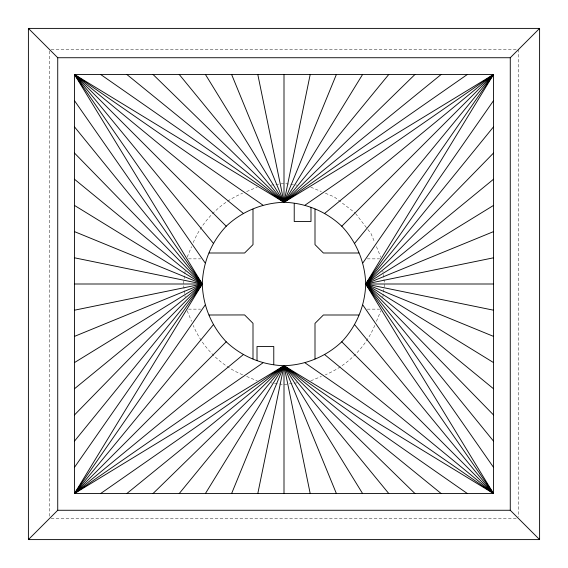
<?xml version="1.0" encoding="UTF-8"?>
<svg xmlns="http://www.w3.org/2000/svg" width="568" height="568" viewBox="0 0 568 568"><rect width="100%" height="100%" fill="white"/><g stroke="black" fill="none" stroke-linecap="round" stroke-linejoin="round"><path stroke-width="0.43" stroke-dasharray="2.84 2.13" d="M185.147 270.986L183.436 284L185.147 297.007M382.853 297.014L384.564 284L382.853 270.993M187.199 257.162L191.551 246.654M193.226 242.614C202.236 220.767 220.767 202.236 242.614 193.226M374.774 325.386C365.764 347.233 347.233 365.764 325.386 374.774M376.449 321.346L380.801 310.838M246.654 191.551L257.162 187.199M310.838 380.801L321.346 376.449M270.986 185.147L284 183.436L297.014 185.147M297.014 382.853L284 384.564L270.986 382.853M51.127 49.352L516.873 49.352M188.484 258.859L200.646 258.859M367.255 258.859L379.658 258.859M188.484 309.141L200.646 309.141M367.255 309.141L379.658 309.141M51.127 518.648L516.873 518.648M310.838 187.199L321.346 191.551M325.386 193.226L334.282 196.911L355.106 212.894M242.614 374.774C220.767 365.764 202.236 347.233 193.226 325.386M246.654 376.449L257.162 380.801M355.639 213.582L367.361 228.861M367.894 229.55L371.089 233.718L374.774 242.614M376.449 246.654L380.801 257.162M187.199 310.838L191.551 321.346M518.648 49.352L518.648 516.873M49.352 51.127L49.352 516.873"/><path stroke-width="0.85" d="M74.493 467.322L202.293 284C202.918 262.444 211.424 241.904 226.22 226.22C241.904 211.424 262.444 202.918 284 202.293C305.556 202.918 326.096 211.424 341.78 226.22C356.576 241.904 365.082 262.444 365.707 284C365.082 305.556 356.576 326.096 341.78 341.78C326.096 356.576 305.556 365.082 284 365.707C262.444 365.082 241.904 356.576 226.22 341.78C211.424 326.096 202.918 305.556 202.293 284L74.493 74.493L493.507 74.493L493.507 493.507L74.493 493.507L74.493 74.493L284 202.293L493.507 74.493L365.707 284L493.507 493.507L284 365.707L74.493 493.507L202.293 284L74.493 100.678M100.678 74.493L284 202.293L310.192 74.493M257.808 493.507L284 365.707L467.322 493.507M126.87 74.493L284 202.293L336.377 74.493M231.623 493.507L284 365.707L441.13 493.507M153.055 74.493L284 202.293L362.569 74.493M205.431 493.507L284 365.707L414.945 493.507M262.849 362.924L74.493 493.507L205.076 305.151M362.924 262.849L493.507 74.493L305.151 205.076M493.507 467.322L365.707 284L493.507 100.678M74.493 441.13L202.293 284L74.493 126.87M493.507 441.13L365.707 284L493.507 126.87M179.247 74.493L284 202.293L388.753 74.493M179.247 493.507L284 365.707L388.753 493.507M243.147 354.759L74.493 493.507L213.241 324.853M354.759 243.147L493.507 74.493L324.853 213.241M74.493 414.945L202.293 284L74.493 153.055M493.507 414.945L365.707 284L493.507 153.055M28.4 539.6L57.73 510.27L510.27 510.27L539.6 539.6L28.4 539.6L28.4 28.4L539.6 28.4L539.6 539.6M74.493 493.507L226.22 341.78M341.78 226.22L493.507 74.493M28.4 28.4L57.73 57.73L510.27 57.73L539.6 28.4M205.431 74.493L284 202.293L414.945 74.493M153.055 493.507L284 365.707L362.569 493.507M74.493 388.753L202.293 284L74.493 179.247M493.507 388.753L365.707 284L493.507 179.247M231.623 74.493L284 202.293L441.13 74.493M126.87 493.507L284 365.707L336.377 493.507M257.808 74.493L284 202.293L467.322 74.493M100.678 493.507L284 365.707L310.192 493.507M74.493 362.569L202.293 284L74.493 205.431M493.507 362.569L365.707 284L493.507 205.431M74.493 336.377L202.293 284L74.493 231.623M493.507 336.377L365.707 284L493.507 231.623M74.493 310.192L202.293 284L74.493 257.808M493.507 310.192L365.707 284L493.507 257.808M209.159 314.999L244.616 314.942L253.001 323.313L253.001 358.841M209.159 253.001L244.616 253.001L253.001 244.616L253.001 209.159M358.841 253.001L323.384 253.001L314.999 244.616L314.999 209.159M74.493 284L202.293 284M365.707 284L493.507 284M358.841 314.999L323.384 314.999L314.999 323.384L314.999 358.841M205.076 262.849L74.493 74.493L262.849 205.076M305.151 362.924L493.507 493.507L362.924 305.151M213.241 243.147L74.493 74.493L243.147 213.241M324.853 354.759L493.507 493.507L354.759 324.853M74.493 74.493L226.22 226.22M341.78 341.78L493.507 493.507M510.27 57.73L510.27 510.27M310.987 207.498L310.987 221.499L294.224 221.499L294.224 203.635M284 74.493L284 202.293M284 365.707L284 493.507M273.776 364.365L273.776 346.501L257.013 346.501L257.013 360.502M57.73 57.73L57.73 510.27"/></g></svg>
